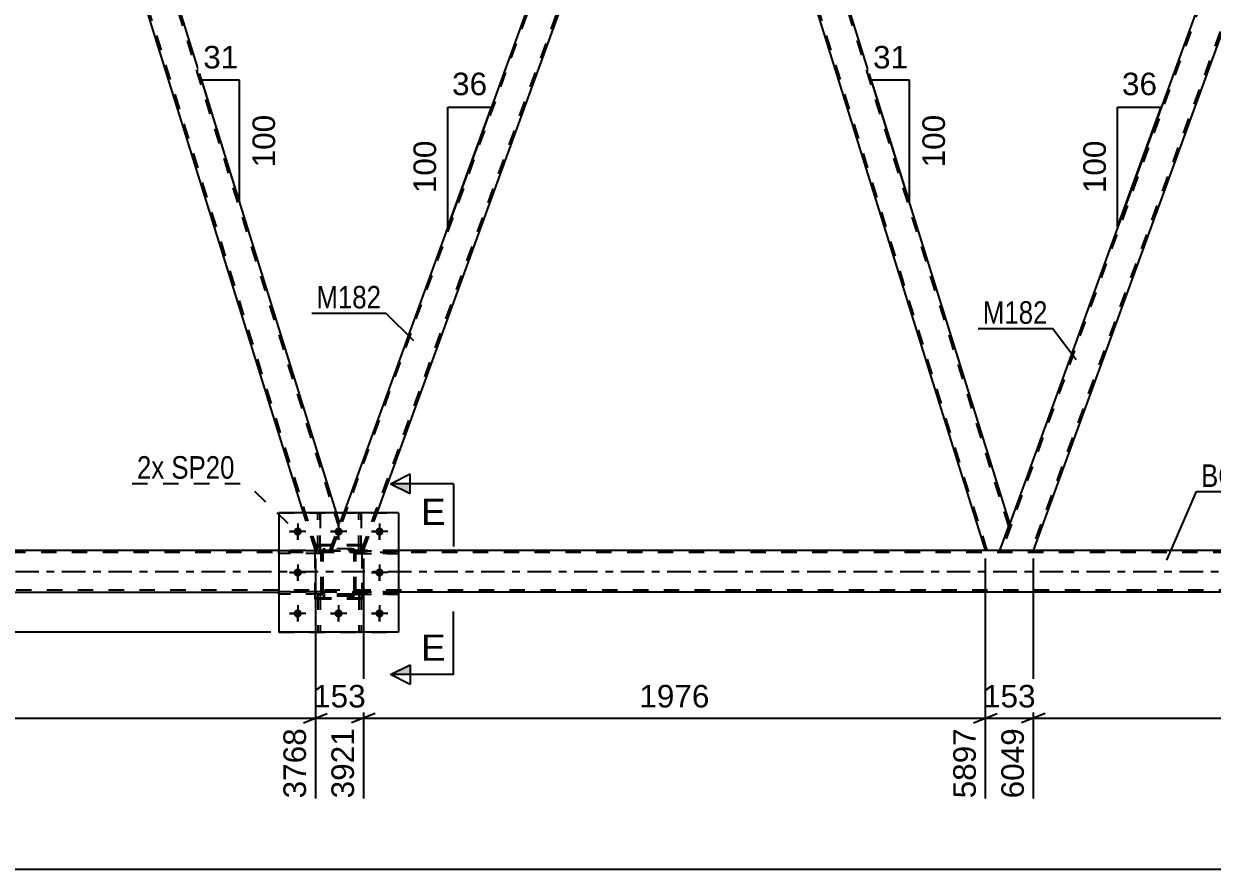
# Model space of a CAD drawing. Header units: millimetres. Extents: x 0 to 841, y 0 to 594.
# Drawn here: x 125.8 to 276.8, y 275.2 to 382.6 of the extents above; entities that cross this region are included whole.
import ezdxf

# ---------------------------------------------------------------- set-up
doc = ezdxf.new("R2010")
doc.units = ezdxf.units.MM
doc.linetypes.add('DXK_LINE_DOT2', pattern=[3.9198, 1.9599, -1.9599])
doc.linetypes.add('DXK_LINE_DOT3', pattern=[5.9187, 2.979, -0.9799, 0.9799, -0.9799])
doc.styles.add('Arial', font='ARIAL.TTF', dxfattribs={"height": 0.2})
doc.styles.add('Arial Narrow', font='ARIALN.TTF', dxfattribs={"height": 0.2})

# ---------------------------------------------------------------- blocks, each defined once
blk = doc.blocks.new('Part-717033707-2014 - 1868')
at = {"color": 2, "linetype": 'Continuous'}
for p, q in [((213.08, 436.87), (211.53, 432.62)), ((213.08, 436.87), (214.4, 436.87)), ((251.1, 319.12), (214.4, 436.87)), ((211.53, 432.62), (247.99, 315.65)), ((249.84, 315.65), (251.1, 319.12))]:
    blk.add_line(p, q, dxfattribs=at)
at = {"color": 7, "linetype": 'DXK_LINE_DOT2'}
for p, q in [((250.97, 318.74), (214.15, 436.87)), ((248.25, 315.65), (211.67, 432.99)), ((249.84, 315.65), (247.99, 315.65))]:
    blk.add_line(p, q, dxfattribs=at)
blk = doc.blocks.new('Part-717033707-1886 - 1868')
at = {"color": 7, "linetype": 'DXK_LINE_DOT2'}
for p, q in [((168.36, 310.11), (168.68, 310.11)), ((168.36, 310.11), (168.36, 305.27)), ((168.68, 310.11), (168.68, 305.27)), ((168.36, 309.51), (168.68, 309.51)), ((168.68, 305.27), (168.36, 305.27))]:
    blk.add_line(p, q, dxfattribs=at)
blk = doc.blocks.new('Part-717033707-2004 - 1868')
at = {"color": 2, "linetype": 'Continuous'}
for p, q in [((79.57, 315.65), (123.69, 436.87)), ((123.69, 436.87), (127.95, 436.87)), ((83.83, 315.65), (126.4, 432.62))]:
    blk.add_line(p, q, dxfattribs=at)
at = {"color": 7, "linetype": 'DXK_LINE_DOT2'}
for p, q in [((79.83, 315.65), (123.95, 436.87)), ((83.57, 315.65), (127.69, 436.87)), ((126.4, 432.62), (127.95, 436.87)), ((83.83, 315.65), (79.57, 315.65))]:
    blk.add_line(p, q, dxfattribs=at)
blk = doc.blocks.new('Part-717033707-1887 - 1868')
at = {"color": 7, "linetype": 'DXK_LINE_DOT2'}
for p, q in [((163.16, 310.11), (163.48, 310.11)), ((163.16, 310.11), (163.16, 305.27)), ((163.48, 310.11), (163.48, 305.27)), ((163.16, 309.51), (163.48, 309.51)), ((163.48, 305.27), (163.16, 305.27))]:
    blk.add_line(p, q, dxfattribs=at)
blk = doc.blocks.new('Part-717033707-1888 - 1868')
at = {"color": 7, "linetype": 'DXK_LINE_DOT2'}
for p, q in [((163.91, 315.83), (164.09, 315.87)), ((164.09, 315.87), (163.91, 315.83)), ((167.53, 315.87), (164.09, 315.87)), ((167.53, 315.87), (167.71, 315.83)), ((167.71, 315.83), (167.53, 315.87)), ((163.61, 315.39), (163.65, 315.57)), ((163.65, 315.57), (163.61, 315.39)), ((163.61, 310.35), (163.61, 315.39)), ((163.85, 315.39), (163.87, 315.48)), ((163.85, 310.35), (163.85, 315.39)), ((163.87, 315.48), (163.92, 315.56)), ((163.92, 315.56), (164, 315.61)), ((164, 315.61), (164.09, 315.63)), ((164.09, 315.63), (167.53, 315.63)), ((167.53, 315.63), (167.62, 315.61)), ((167.62, 315.61), (167.7, 315.56)), ((167.7, 315.56), (167.75, 315.48)), ((167.75, 315.48), (167.77, 315.39)), ((167.77, 310.35), (167.77, 315.39)), ((167.97, 315.57), (168.01, 315.39)), ((168.01, 315.39), (167.97, 315.57)), ((168.01, 310.35), (168.01, 315.39)), ((163.65, 310.17), (163.61, 310.35)), ((163.61, 310.35), (163.65, 310.17)), ((163.87, 310.26), (163.85, 310.35)), ((163.92, 310.18), (163.87, 310.26)), ((164.09, 309.87), (163.91, 309.91)), ((163.91, 309.91), (164.09, 309.87)), ((164, 310.13), (163.92, 310.18)), ((164.09, 310.11), (164, 310.13)), ((167.53, 310.11), (164.09, 310.11)), ((167.53, 309.87), (164.09, 309.87)), ((167.62, 310.13), (167.53, 310.11)), ((167.71, 309.91), (167.53, 309.87)), ((167.53, 309.87), (167.71, 309.91)), ((167.7, 310.18), (167.62, 310.13)), ((167.75, 310.26), (167.7, 310.18)), ((167.77, 310.35), (167.75, 310.26)), ((168.01, 310.35), (167.97, 310.17)), ((167.97, 310.17), (168.01, 310.35))]:
    blk.add_line(p, q, dxfattribs=at)
at = {"color": 7, "linetype": 'DXK_LINE_DOT3'}
blk.add_line((165.81, 312.87), (165.81, 312.87), dxfattribs=at)
at = {"color": 7, "linetype": 'DXK_LINE_DOT2'}
for centre, start, end in [((164.09, 315.39), 112.5, 157.5), ((164.09, 315.39), 112.5, 157.5), ((167.53, 315.39), 22.5, 67.5), ((167.53, 315.39), 22.5, 67.5), ((164.09, 310.35), 202.5, 247.5), ((164.09, 310.35), 202.5, 247.5), ((167.53, 310.35), 292.5, 337.5), ((167.53, 310.35), 292.5, 337.5)]:
    blk.add_arc(centre, 0.48, start, end, dxfattribs=at)
blk = doc.blocks.new('Part-717033707-1889 - 1868')
at = {"color": 7, "linetype": 'DXK_LINE_DOT2'}
for p, q in [((168.81, 316.27), (162.81, 316.27)), ((162.81, 309.47), (162.81, 316.27)), ((168.81, 309.47), (168.81, 316.27)), ((168.81, 309.47), (162.81, 309.47))]:
    blk.add_line(p, q, dxfattribs=at)
blk = doc.blocks.new('Bolt-717033707-1897 - 1868')
at = {"color": 1, "linetype": 'Continuous'}
for p, q in [((160.61, 319.11), (160.61, 318.42)), ((165.81, 319.11), (165.81, 318.42)), ((171.01, 319.11), (171.01, 318.42)), ((159.57, 318.07), (160.26, 318.07)), ((160.61, 317.03), (160.61, 317.72)), ((161.65, 318.07), (160.96, 318.07)), ((164.77, 318.07), (165.46, 318.07)), ((165.81, 317.03), (165.81, 317.72)), ((166.85, 318.07), (166.16, 318.07)), ((169.97, 318.07), (170.66, 318.07)), ((171.01, 317.03), (171.01, 317.72)), ((172.05, 318.07), (171.36, 318.07)), ((159.57, 312.87), (160.26, 312.87)), ((160.61, 313.91), (160.61, 313.22)), ((161.65, 312.87), (160.96, 312.87)), ((169.97, 312.87), (170.66, 312.87)), ((171.01, 313.91), (171.01, 313.22)), ((172.05, 312.87), (171.36, 312.87)), ((160.61, 311.83), (160.61, 312.52)), ((171.01, 311.83), (171.01, 312.52)), ((160.61, 308.71), (160.61, 308.02)), ((165.81, 308.71), (165.81, 308.02)), ((171.01, 308.71), (171.01, 308.02)), ((159.57, 307.67), (160.26, 307.67)), ((160.61, 306.63), (160.61, 307.32)), ((161.65, 307.67), (160.96, 307.67)), ((164.77, 307.67), (165.46, 307.67)), ((165.81, 306.63), (165.81, 307.32)), ((166.85, 307.67), (166.16, 307.67)), ((169.97, 307.67), (170.66, 307.67)), ((171.01, 306.63), (171.01, 307.32)), ((172.05, 307.67), (171.36, 307.67))]:
    blk.add_line(p, q, dxfattribs=at)
blk = doc.blocks.new('Part-717033707-1903 - 1868')
at = {"color": 7, "linetype": 'DXK_LINE_DOT2'}
for p, q in [((158.21, 320.47), (158.21, 305.27)), ((158.21, 320.47), (173.41, 320.47)), ((173.41, 320.47), (173.41, 305.27)), ((158.21, 305.27), (173.41, 305.27))]:
    blk.add_line(p, q, dxfattribs=at)
blk = doc.blocks.new('Part-717033707-2053 - 1868')
at = {"color": 7, "linetype": 'DXK_LINE_DOT2'}
for p, q in [((168.68, 310.11), (168.36, 310.11)), ((168.36, 310.11), (168.36, 305.27)), ((168.68, 310.11), (168.68, 305.27)), ((168.36, 309.51), (168.68, 309.51)), ((168.36, 305.27), (168.68, 305.27))]:
    blk.add_line(p, q, dxfattribs=at)
blk = doc.blocks.new('Part-717033707-1904 - 1868')
at = {"color": 7, "linetype": 'DXK_LINE_DOT2'}
for p, q in [((168.36, 315.63), (168.36, 320.47)), ((168.36, 320.47), (168.68, 320.47)), ((168.68, 320.47), (168.68, 315.63)), ((168.36, 316.23), (168.68, 316.23)), ((168.68, 315.63), (168.36, 315.63))]:
    blk.add_line(p, q, dxfattribs=at)
blk = doc.blocks.new('Part-717033707-1905 - 1868')
at = {"color": 7, "linetype": 'DXK_LINE_DOT2'}
for p, q in [((163.16, 315.63), (163.16, 320.47)), ((163.16, 320.47), (163.48, 320.47)), ((163.48, 320.47), (163.48, 315.63)), ((163.16, 316.23), (163.48, 316.23)), ((163.16, 315.67), (163.16, 315.63)), ((163.48, 315.63), (163.16, 315.63))]:
    blk.add_line(p, q, dxfattribs=at)
blk = doc.blocks.new('Part-717033707-1908 - 1868')
at = {"color": 7, "linetype": 'DXK_LINE_DOT2'}
for p, q in [((173.41, 315.63), (168.01, 315.63)), ((168.01, 315.63), (168.01, 315.31)), ((168.01, 315.31), (173.41, 315.31)), ((168.61, 315.31), (168.61, 315.63)), ((173.41, 315.31), (173.41, 315.63))]:
    blk.add_line(p, q, dxfattribs=at)
blk = doc.blocks.new('Part-717033707-1911 - 1868')
at = {"color": 7, "linetype": 'DXK_LINE_DOT2'}
for p, q in [((173.41, 310.43), (168.01, 310.43)), ((168.01, 310.43), (168.01, 310.11)), ((168.01, 310.11), (173.41, 310.11)), ((168.61, 310.11), (168.61, 310.43)), ((173.41, 310.11), (173.41, 310.43))]:
    blk.add_line(p, q, dxfattribs=at)
blk = doc.blocks.new('Part-717033707-1914 - 1868')
at = {"color": 7, "linetype": 'DXK_LINE_DOT2'}
for p, q in [((163.61, 315.63), (158.21, 315.63)), ((158.21, 315.63), (158.21, 315.31)), ((163.61, 315.31), (158.21, 315.31)), ((163.01, 315.31), (163.01, 315.63)), ((163.61, 315.31), (163.61, 315.63))]:
    blk.add_line(p, q, dxfattribs=at)
blk = doc.blocks.new('Part-717033707-1917 - 1868')
at = {"color": 7, "linetype": 'DXK_LINE_DOT2'}
for p, q in [((163.61, 310.43), (158.21, 310.43)), ((158.21, 310.43), (158.21, 310.11)), ((163.61, 310.11), (158.21, 310.11)), ((163.01, 310.11), (163.01, 310.43)), ((163.61, 310.11), (163.61, 310.43))]:
    blk.add_line(p, q, dxfattribs=at)
blk = doc.blocks.new('Part-717033707-2125 - 1868')
at = {"color": 7, "linetype": 'DXK_LINE_DOT2'}
for p, q in [((163.61, 315.63), (158.21, 315.63)), ((158.21, 315.31), (158.21, 315.63)), ((163.61, 315.31), (158.21, 315.31)), ((163.01, 315.31), (163.01, 315.63)), ((163.61, 315.63), (163.61, 315.31))]:
    blk.add_line(p, q, dxfattribs=at)
blk = doc.blocks.new('Part-717033707-1999 - 1868')
at = {"color": 2, "linetype": 'Continuous'}
for p, q in [((127.95, 436.87), (126.4, 432.62)), ((129.27, 436.87), (127.95, 436.87)), ((165.55, 320.47), (129.27, 436.87)), ((161.36, 320.47), (126.4, 432.62))]:
    blk.add_line(p, q, dxfattribs=at)
at = {"color": 7, "linetype": 'DXK_LINE_DOT2'}
for p, q in [((165.83, 318.74), (129.01, 436.87)), ((163.11, 315.65), (126.54, 432.99)), ((162.86, 315.65), (161.36, 320.47)), ((165.97, 319.12), (165.55, 320.47)), ((164.7, 315.65), (165.97, 319.12)), ((162.86, 315.65), (164.7, 315.65))]:
    blk.add_line(p, q, dxfattribs=at)
blk = doc.blocks.new('Part-717033707-1979 - 1868')
at = {"color": 7, "linetype": 'DXK_LINE_DOT2'}
for p, q in [((168.81, 316.41), (162.81, 316.41)), ((162.81, 309.61), (162.81, 316.41)), ((168.81, 309.61), (168.81, 316.41)), ((168.81, 309.61), (162.81, 309.61))]:
    blk.add_line(p, q, dxfattribs=at)
blk = doc.blocks.new('Part-717033707-1994 - 1868')
at = {"color": 7, "linetype": 'DXK_LINE_DOT2'}
for p, q in [((163.91, 315.83), (164.09, 315.87)), ((164.09, 315.87), (163.91, 315.83)), ((167.53, 315.87), (164.09, 315.87)), ((167.53, 315.87), (167.71, 315.83)), ((167.71, 315.83), (167.53, 315.87)), ((163.61, 315.39), (163.65, 315.57)), ((163.65, 315.57), (163.61, 315.39)), ((163.61, 310.35), (163.61, 315.39)), ((163.85, 315.39), (163.87, 315.48)), ((163.85, 310.35), (163.85, 315.39)), ((163.87, 315.48), (163.92, 315.56)), ((163.92, 315.56), (164, 315.61)), ((164, 315.61), (164.09, 315.63)), ((164.09, 315.63), (167.53, 315.63)), ((167.53, 315.63), (167.62, 315.61)), ((167.62, 315.61), (167.7, 315.56)), ((167.7, 315.56), (167.75, 315.48)), ((167.75, 315.48), (167.77, 315.39)), ((167.77, 310.35), (167.77, 315.39)), ((167.97, 315.57), (168.01, 315.39)), ((168.01, 315.39), (167.97, 315.57)), ((168.01, 310.35), (168.01, 315.39)), ((163.65, 310.17), (163.61, 310.35)), ((163.61, 310.35), (163.65, 310.17)), ((163.87, 310.26), (163.85, 310.35)), ((163.92, 310.18), (163.87, 310.26)), ((164.09, 309.87), (163.91, 309.91)), ((163.91, 309.91), (164.09, 309.87)), ((164, 310.13), (163.92, 310.18)), ((164.09, 310.11), (164, 310.13)), ((167.53, 310.11), (164.09, 310.11)), ((167.53, 309.87), (164.09, 309.87)), ((167.62, 310.13), (167.53, 310.11)), ((167.71, 309.91), (167.53, 309.87)), ((167.53, 309.87), (167.71, 309.91)), ((167.7, 310.18), (167.62, 310.13)), ((167.75, 310.26), (167.7, 310.18)), ((167.77, 310.35), (167.75, 310.26)), ((168.01, 310.35), (167.97, 310.17)), ((167.97, 310.17), (168.01, 310.35))]:
    blk.add_line(p, q, dxfattribs=at)
at = {"color": 7, "linetype": 'DXK_LINE_DOT3'}
blk.add_line((165.81, 312.87), (165.81, 312.87), dxfattribs=at)
at = {"color": 7, "linetype": 'DXK_LINE_DOT2'}
for centre, start, end in [((164.09, 315.39), 112.5, 157.5), ((164.09, 315.39), 112.5, 157.5), ((167.53, 315.39), 22.5, 67.5), ((167.53, 315.39), 22.5, 67.5), ((164.09, 310.35), 202.5, 247.5), ((164.09, 310.35), 202.5, 247.5), ((167.53, 310.35), 292.5, 337.5), ((167.53, 310.35), 292.5, 337.5)]:
    blk.add_arc(centre, 0.48, start, end, dxfattribs=at)
blk = doc.blocks.new('Part-717033707-2009 - 1868')
at = {"color": 7, "linetype": 'DXK_LINE_DOT2'}
for p, q in [((164.96, 315.65), (209.08, 436.87)), ((168.71, 315.65), (212.83, 436.87)), ((213.08, 436.87), (211.53, 432.62)), ((164.7, 315.65), (166.46, 320.47)), ((168.96, 315.65), (170.72, 320.47)), ((168.96, 315.65), (164.7, 315.65))]:
    blk.add_line(p, q, dxfattribs=at)
at = {"color": 2, "linetype": 'Continuous'}
for p, q in [((208.82, 436.87), (166.46, 320.47)), ((213.08, 436.87), (208.82, 436.87)), ((170.72, 320.47), (211.53, 432.62))]:
    blk.add_line(p, q, dxfattribs=at)
blk = doc.blocks.new('Part-717033707-2019 - 1868')
at = {"color": 7, "linetype": 'DXK_LINE_DOT2'}
for p, q in [((294.21, 436.87), (250.09, 315.65)), ((297.96, 436.87), (253.84, 315.65)), ((298.22, 436.87), (296.67, 432.62)), ((251.1, 319.12), (249.84, 315.65)), ((254.1, 315.65), (249.84, 315.65))]:
    blk.add_line(p, q, dxfattribs=at)
at = {"color": 2, "linetype": 'Continuous'}
for p, q in [((293.96, 436.87), (251.1, 319.12)), ((293.96, 436.87), (298.22, 436.87)), ((296.67, 432.62), (254.1, 315.65))]:
    blk.add_line(p, q, dxfattribs=at)
blk = doc.blocks.new('Part-717033707-2050 - 1868')
at = {"color": 2, "linetype": 'Continuous'}
for p, q in [((163.16, 320.47), (163.16, 320.47)), ((163.48, 320.47), (163.16, 320.47)), ((163.48, 320.47), (163.48, 320.47))]:
    blk.add_line(p, q, dxfattribs=at)
at = {"color": 7, "linetype": 'DXK_LINE_DOT2'}
for p, q in [((163.16, 315.63), (163.16, 320.47)), ((163.48, 315.63), (163.48, 320.47)), ((163.16, 316.23), (163.48, 316.23)), ((163.48, 315.63), (163.16, 315.63))]:
    blk.add_line(p, q, dxfattribs=at)
blk = doc.blocks.new('Part-717033707-2051 - 1868')
at = {"color": 2, "linetype": 'Continuous'}
for p, q in [((168.36, 320.47), (168.36, 320.47)), ((168.68, 320.47), (168.36, 320.47)), ((168.68, 320.47), (168.68, 320.47))]:
    blk.add_line(p, q, dxfattribs=at)
at = {"color": 7, "linetype": 'DXK_LINE_DOT2'}
for p, q in [((168.36, 315.63), (168.36, 320.47)), ((168.68, 315.63), (168.68, 320.47)), ((168.36, 316.23), (168.68, 316.23)), ((168.68, 315.63), (168.36, 315.63))]:
    blk.add_line(p, q, dxfattribs=at)
blk = doc.blocks.new('Part-717033707-2052 - 1868')
at = {"color": 7, "linetype": 'DXK_LINE_DOT2'}
for p, q in [((163.48, 310.11), (163.16, 310.11)), ((163.16, 310.11), (163.16, 305.27)), ((163.48, 310.11), (163.48, 305.27)), ((163.16, 309.51), (163.48, 309.51)), ((163.16, 305.27), (163.48, 305.27))]:
    blk.add_line(p, q, dxfattribs=at)
blk = doc.blocks.new('Part-717033707-2070 - 1868')
at = {"color": 2, "linetype": 'Continuous'}
for p, q in [((158.21, 315.65), (59.62, 315.65)), ((328.48, 315.65), (173.41, 315.65)), ((59.62, 310.37), (158.21, 310.37)), ((328.48, 310.37), (173.41, 310.37))]:
    blk.add_line(p, q, dxfattribs=at)
at = {"color": 7, "linetype": 'DXK_LINE_DOT2'}
for p, q in [((733.6, 315.41), (59.62, 315.41)), ((173.41, 315.65), (158.21, 315.65)), ((734.35, 310.61), (59.62, 310.61)), ((173.41, 310.37), (158.21, 310.37))]:
    blk.add_line(p, q, dxfattribs=at)
at = {"color": 7, "linetype": 'DXK_LINE_DOT3'}
blk.add_line((59.62, 313.01), (733.97, 313.01), dxfattribs=at)
blk = doc.blocks.new('Part-717033707-2122 - 1868')
at = {"color": 2, "linetype": 'Continuous'}
for p, q in [((173.41, 320.47), (158.21, 320.47)), ((158.21, 320.47), (158.21, 305.27)), ((173.41, 320.47), (173.41, 305.27)), ((173.41, 305.27), (158.21, 305.27))]:
    blk.add_line(p, q, dxfattribs=at)
blk = doc.blocks.new('Part-717033707-2123 - 1868')
at = {"color": 7, "linetype": 'DXK_LINE_DOT2'}
for p, q in [((168.01, 315.31), (168.01, 315.63)), ((168.01, 315.63), (173.41, 315.63)), ((173.41, 315.31), (168.01, 315.31)), ((168.61, 315.31), (168.61, 315.63)), ((173.41, 315.63), (173.41, 315.31))]:
    blk.add_line(p, q, dxfattribs=at)
blk = doc.blocks.new('Part-717033707-2124 - 1868')
at = {"color": 7, "linetype": 'DXK_LINE_DOT2'}
for p, q in [((168.01, 310.11), (168.01, 310.43)), ((168.01, 310.43), (173.41, 310.43)), ((173.41, 310.11), (168.01, 310.11)), ((168.61, 310.11), (168.61, 310.43)), ((173.41, 310.43), (173.41, 310.11))]:
    blk.add_line(p, q, dxfattribs=at)
blk = doc.blocks.new('Part-717033707-2126 - 1868')
at = {"color": 7, "linetype": 'DXK_LINE_DOT2'}
for p, q in [((163.61, 310.43), (158.21, 310.43)), ((158.21, 310.11), (158.21, 310.43)), ((163.61, 310.11), (158.21, 310.11)), ((163.01, 310.11), (163.01, 310.43)), ((163.61, 310.43), (163.61, 310.11))]:
    blk.add_line(p, q, dxfattribs=at)
blk = doc.blocks.new('Bolt-717033707-2127 - 1868')
at = {"linetype": 'Continuous'}
for points in [[(161.13, 318.07, -1), (160.09, 318.07, -1)], [(166.33, 318.07, -1), (165.29, 318.07, -1)], [(171.53, 318.07, -1), (170.49, 318.07, -1)], [(161.13, 312.87, -1), (160.09, 312.87, -1)], [(171.53, 312.87, -1), (170.49, 312.87, -1)], [(161.13, 307.67, -1), (160.09, 307.67, -1)], [(166.33, 307.67, -1), (165.29, 307.67, -1)], [(171.53, 307.67, -1), (170.49, 307.67, -1)]]:
    blk.add_hatch(color=1, dxfattribs=at).paths.add_polyline_path(points)
at = {"color": 1, "linetype": 'Continuous'}
for p, q in [((160.61, 319.11), (160.61, 317.03)), ((165.81, 319.11), (165.81, 317.03)), ((171.01, 319.11), (171.01, 317.03)), ((161.65, 318.07), (159.57, 318.07)), ((166.85, 318.07), (164.77, 318.07)), ((172.05, 318.07), (169.97, 318.07)), ((161.65, 312.87), (159.57, 312.87)), ((160.61, 313.91), (160.61, 311.83)), ((172.05, 312.87), (169.97, 312.87)), ((171.01, 313.91), (171.01, 311.83)), ((160.61, 308.71), (160.61, 306.63)), ((165.81, 308.71), (165.81, 306.63)), ((171.01, 308.71), (171.01, 306.63)), ((161.65, 307.67), (159.57, 307.67)), ((166.85, 307.67), (164.77, 307.67)), ((172.05, 307.67), (169.97, 307.67))]:
    blk.add_line(p, q, dxfattribs=at)
blk = doc.blocks.new('AngleDimension-717033707-49789 - 1868')
at = {"color": 7, "linetype": 'Continuous'}
for p, q in [((236.44, 366.14), (233.55, 375.44)), ((238.37, 375.44), (233.55, 375.44)), ((238.37, 359.97), (233.55, 375.44)), ((238.37, 359.97), (238.37, 375.44))]:
    blk.add_line(p, q, dxfattribs=at)
at = {"color": 0}
for points in [[(238.78, 376.34), (238.78, 380.54), (233.13, 380.54), (233.13, 376.34)], [(243.47, 371.64), (239.27, 371.64), (239.27, 363.77), (243.47, 363.77)]]:
    blk.add_wipeout(points, dxfattribs=at)
at = {"color": 3, "style": 'Arial'}
blk.add_text('31', height=2.865, dxfattribs=at).set_placement((233.73, 376.94))
blk.add_text('100', height=2.865, rotation=90.0002, dxfattribs=at).set_placement((242.87, 364.37))
blk = doc.blocks.new('StraightDimension-717033707-2193 - 1868')
at = {"color": 7, "linetype": 'Continuous'}
for p, q in [((15.38, 448.17), (14.18, 451.17)), ((71.06, 449.67), (11.93, 449.67)), ((14.78, 305.27), (14.78, 449.67)), ((14.18, 306.77), (15.38, 303.77)), ((157.21, 305.27), (11.93, 305.27))]:
    blk.add_line(p, q, dxfattribs=at)
at = {"color": 0}
blk.add_wipeout([(14.03, 381.72), (9.83, 381.72), (9.83, 373.21), (14.03, 373.21)], dxfattribs=at)
at = {"color": 3, "style": 'Arial Narrow'}
blk.add_text('3610', height=2.863, rotation=90.0002, dxfattribs=at).set_placement((13.43, 373.81))
blk = doc.blocks.new('StraightDimension-717033707-2600 - 1868')
at = {"color": 7, "linetype": 'Continuous'}
blk.add_line((50.36, 275.16), (782.26, 275.16), dxfattribs=at)
blk = doc.blocks.new('AngleDimension-717033707-49776 - 1868')
at = {"color": 7, "linetype": 'Continuous'}
for p, q in [((151.31, 366.14), (148.41, 375.44)), ((153.23, 375.44), (148.41, 375.44)), ((153.23, 359.97), (148.41, 375.44)), ((153.23, 359.97), (153.23, 375.44))]:
    blk.add_line(p, q, dxfattribs=at)
at = {"color": 0}
for points in [[(153.65, 376.34), (153.65, 380.54), (148, 380.54), (148, 376.34)], [(158.33, 371.64), (154.13, 371.64), (154.13, 363.77), (158.33, 363.77)]]:
    blk.add_wipeout(points, dxfattribs=at)
at = {"color": 3, "style": 'Arial'}
blk.add_text('31', height=2.865, dxfattribs=at).set_placement((148.6, 376.94))
blk.add_text('100', height=2.865, rotation=90.0002, dxfattribs=at).set_placement((157.73, 364.37))
blk = doc.blocks.new('StraightDimension-717033707-49486 - 1868')
at = {"color": 7, "linetype": 'Continuous'}
for p, q in [((254.1, 314.65), (254.1, 284.17)), ((333.13, 314.65), (333.13, 284.17)), ((255.6, 294.97), (252.6, 293.77)), ((331.63, 293.77), (334.63, 294.97)), ((254.1, 294.37), (333.13, 294.37))]:
    blk.add_line(p, q, dxfattribs=at)
at = {"color": 0}
blk.add_wipeout([(298.66, 295.12), (298.66, 299.32), (288.56, 299.32), (288.56, 295.12)], dxfattribs=at)
at = {"color": 0, "linetype": 'Continuous'}
blk.add_wipeout([(332.53, 293.67), (328.33, 293.67), (328.33, 283.57), (332.53, 283.57)], dxfattribs=at)
at = {"color": 3, "style": 'Arial'}
blk.add_text('1976', height=2.865, dxfattribs=at).set_placement((289.16, 295.72))
at = {"color": 3, "linetype": 'Continuous', "style": 'Arial'}
blk.add_text('8025', height=2.865, rotation=90.0002, dxfattribs=at).set_placement((331.93, 284.17))
blk = doc.blocks.new('StraightDimension-717033707-49487 - 1868')
at = {"color": 7, "linetype": 'Continuous'}
for p, q in [((247.99, 314.65), (247.99, 284.17)), ((254.1, 314.65), (254.1, 284.17)), ((246.49, 293.77), (249.49, 294.97)), ((255.6, 294.97), (252.6, 293.77)), ((247.99, 294.37), (254.1, 294.37))]:
    blk.add_line(p, q, dxfattribs=at)
at = {"color": 0}
blk.add_wipeout([(254.98, 295.12), (254.98, 299.32), (247.11, 299.32), (247.11, 295.12)], dxfattribs=at)
at = {"color": 0, "linetype": 'Continuous'}
blk.add_wipeout([(253.5, 293.67), (249.3, 293.67), (249.3, 283.57), (253.5, 283.57)], dxfattribs=at)
at = {"color": 3, "style": 'Arial'}
blk.add_text('153', height=2.865, dxfattribs=at).set_placement((247.71, 295.72))
at = {"color": 3, "linetype": 'Continuous', "style": 'Arial'}
blk.add_text('6049', height=2.865, rotation=90.0002, dxfattribs=at).set_placement((252.9, 284.17))
blk = doc.blocks.new('StraightDimension-717033707-49488 - 1868')
at = {"color": 7, "linetype": 'Continuous'}
for p, q in [((168.96, 314.65), (168.96, 284.17)), ((247.99, 314.65), (247.99, 284.17)), ((170.46, 294.97), (167.46, 293.77)), ((246.49, 293.77), (249.49, 294.97)), ((168.96, 294.37), (247.99, 294.37))]:
    blk.add_line(p, q, dxfattribs=at)
at = {"color": 0}
blk.add_wipeout([(213.52, 295.12), (213.52, 299.32), (203.43, 299.32), (203.43, 295.12)], dxfattribs=at)
at = {"color": 0, "linetype": 'Continuous'}
blk.add_wipeout([(247.39, 293.67), (243.19, 293.67), (243.19, 283.57), (247.39, 283.57)], dxfattribs=at)
at = {"color": 3, "style": 'Arial'}
blk.add_text('1976', height=2.865, dxfattribs=at).set_placement((204.03, 295.72))
at = {"color": 3, "linetype": 'Continuous', "style": 'Arial'}
blk.add_text('5897', height=2.865, rotation=90.0002, dxfattribs=at).set_placement((246.79, 284.17))
blk = doc.blocks.new('StraightDimension-717033707-49489 - 1868')
at = {"color": 7, "linetype": 'Continuous'}
for p, q in [((162.86, 314.65), (162.86, 284.17)), ((168.96, 314.65), (168.96, 284.17)), ((161.36, 293.77), (164.36, 294.97)), ((170.46, 294.97), (167.46, 293.77)), ((162.86, 294.37), (168.96, 294.37))]:
    blk.add_line(p, q, dxfattribs=at)
at = {"color": 0}
blk.add_wipeout([(169.85, 295.12), (169.85, 299.32), (161.97, 299.32), (161.97, 295.12)], dxfattribs=at)
at = {"color": 0, "linetype": 'Continuous'}
blk.add_wipeout([(168.36, 293.67), (164.16, 293.67), (164.16, 283.57), (168.36, 283.57)], dxfattribs=at)
at = {"color": 3, "style": 'Arial'}
blk.add_text('153', height=2.865, dxfattribs=at).set_placement((162.57, 295.72))
at = {"color": 3, "linetype": 'Continuous', "style": 'Arial'}
blk.add_text('3921', height=2.865, rotation=90.0002, dxfattribs=at).set_placement((167.76, 284.17))
blk = doc.blocks.new('StraightDimension-717033707-49490 - 1868')
at = {"color": 7, "linetype": 'Continuous'}
for p, q in [((162.86, 314.65), (162.86, 284.17)), ((51, 309.37), (51, 290.84)), ((52.5, 294.97), (49.5, 293.77)), ((161.36, 293.77), (164.36, 294.97)), ((51, 294.37), (162.86, 294.37))]:
    blk.add_line(p, q, dxfattribs=at)
at = {"color": 0}
blk.add_wipeout([(111.98, 295.12), (111.98, 299.32), (101.88, 299.32), (101.88, 295.12)], dxfattribs=at)
at = {"color": 0, "linetype": 'Continuous'}
for points in [[(50.4, 293.67), (46.2, 293.67), (46.2, 290.24), (50.4, 290.24)], [(162.26, 293.67), (158.06, 293.67), (158.06, 283.57), (162.26, 283.57)]]:
    blk.add_wipeout(points, dxfattribs=at)
at = {"color": 3, "style": 'Arial'}
blk.add_text('3768', height=2.865, dxfattribs=at).set_placement((102.48, 295.72))
at = {"color": 3, "linetype": 'Continuous', "style": 'Arial'}
for s, height, p in [('0', 2.87, (49.8, 290.84)), ('3768', 2.865, (161.66, 284.17))]:
    blk.add_text(s, height=height, rotation=90.0002, dxfattribs=at).set_placement(p)
blk = doc.blocks.new('AngleDimension-717033707-49791 - 1868')
at = {"color": 7, "linetype": 'Continuous'}
for p, q in [((179.69, 372.04), (185.23, 372.04)), ((179.69, 356.81), (185.23, 372.04)), ((179.69, 356.81), (179.69, 372.04)), ((185.26, 372.13), (185.23, 372.04))]:
    blk.add_line(p, q, dxfattribs=at)
at = {"color": 0}
for points in [[(185.28, 372.94), (185.28, 377.14), (179.63, 377.14), (179.63, 372.94)], [(178.79, 368.36), (174.59, 368.36), (174.59, 360.49), (178.79, 360.49)]]:
    blk.add_wipeout(points, dxfattribs=at)
at = {"color": 3, "style": 'Arial'}
blk.add_text('36', height=2.865, dxfattribs=at).set_placement((180.23, 373.54))
blk.add_text('100', height=2.865, rotation=90.0002, dxfattribs=at).set_placement((178.19, 361.09))
blk = doc.blocks.new('AngleDimension-717033707-49819 - 1868')
at = {"color": 7, "linetype": 'Continuous'}
for p, q in [((264.82, 372.04), (270.36, 372.04)), ((264.82, 356.81), (270.36, 372.04)), ((264.82, 356.81), (264.82, 372.04)), ((270.4, 372.13), (270.36, 372.04))]:
    blk.add_line(p, q, dxfattribs=at)
at = {"color": 0}
for points in [[(270.42, 372.94), (270.42, 377.14), (264.77, 377.14), (264.77, 372.94)], [(263.92, 368.36), (259.72, 368.36), (259.72, 360.49), (263.92, 360.49)]]:
    blk.add_wipeout(points, dxfattribs=at)
at = {"color": 3, "style": 'Arial'}
blk.add_text('36', height=2.865, dxfattribs=at).set_placement((265.37, 373.54))
blk.add_text('100', height=2.865, rotation=90.0002, dxfattribs=at).set_placement((263.32, 361.09))
blk = doc.blocks.new('Mark-717033707-2005 - 1868')
at = {"color": 0}
blk.add_wipeout([(171.21, 346.44), (171.21, 349.44), (162.99, 349.44), (162.99, 346.44)], dxfattribs=at)
blk.add_wipeout([(171.21, 346.44), (171.21, 349.44), (162.99, 349.44), (162.99, 346.44)], dxfattribs=at)
at = {"color": 30, "linetype": 'Continuous'}
for p in [(162.39, 345.84), (175.35, 342.3)]:
    blk.add_line(p, (171.81, 345.84), dxfattribs=at)
at = {"color": 3, "style": 'Arial Narrow'}
blk.add_text('M182', height=2.863, dxfattribs=at).set_placement((162.99, 346.44))
blk = doc.blocks.new('Mark-717033707-2015 - 1868')
at = {"color": 0}
blk.add_wipeout([(255.92, 344.49), (255.92, 347.49), (247.69, 347.49), (247.69, 344.49)], dxfattribs=at)
blk.add_wipeout([(255.92, 344.49), (255.92, 347.49), (247.69, 347.49), (247.69, 344.49)], dxfattribs=at)
at = {"color": 30, "linetype": 'Continuous'}
for p in [(247.09, 343.89), (259.53, 339.9)]:
    blk.add_line(p, (256.52, 343.89), dxfattribs=at)
at = {"color": 3, "style": 'Arial Narrow'}
blk.add_text('M182', height=2.863, dxfattribs=at).set_placement((247.69, 344.49))
blk = doc.blocks.new('Mark-717033707-2066 - 1868')
at = {"color": 0}
blk.add_wipeout([(285.47, 323.75), (285.47, 326.75), (275.42, 326.75), (275.42, 323.75)], dxfattribs=at)
blk.add_wipeout([(285.47, 323.75), (285.47, 326.75), (275.42, 326.75), (275.42, 323.75)], dxfattribs=at)
at = {"color": 30, "linetype": 'Continuous'}
for p, q in [((271.09, 314.44), (274.82, 323.15)), ((274.82, 323.15), (286.07, 323.15))]:
    blk.add_line(p, q, dxfattribs=at)
at = {"color": 3, "style": 'Arial Narrow'}
blk.add_text('BC131', height=2.863, dxfattribs=at).set_placement((275.42, 323.75))
blk = doc.blocks.new('SectionMark-717033707-3222 - 1868')
at = {"linetype": 'Continuous'}
for points in [[(174.91, 324.16), (174.91, 322.91), (172.41, 324.16)], [(174.91, 301.15), (174.91, 299.9), (172.41, 299.9)]]:
    blk.add_hatch(color=6, dxfattribs=at).paths.add_polyline_path(points)
at = {"color": 6, "linetype": 'Continuous'}
for p, q in [((172.41, 324.16), (174.91, 325.41)), ((174.91, 322.91), (174.91, 325.41)), ((180.41, 324.16), (172.41, 324.16)), ((172.41, 324.16), (174.91, 322.91)), ((180.41, 324.16), (180.41, 316.16)), ((180.41, 299.9), (180.41, 307.9)), ((172.41, 299.9), (174.91, 301.15)), ((174.91, 301.15), (174.91, 298.65)), ((180.41, 299.9), (172.41, 299.9)), ((174.91, 298.65), (172.41, 299.9))]:
    blk.add_line(p, q, dxfattribs=at)
at = {"color": 0, "linetype": 'Continuous'}
for points in [[(179.41, 318.91), (179.41, 322.41), (176.3, 322.41), (176.3, 318.91)], [(179.41, 301.65), (179.41, 305.15), (176.3, 305.15), (176.3, 301.65)]]:
    blk.add_wipeout(points, dxfattribs=at)
at = {"color": 3, "linetype": 'Continuous', "style": 'Arial'}
for p in [(176.3, 318.91), (176.3, 301.65)]:
    blk.add_text('E', height=3.34, dxfattribs=at).set_placement(p)
blk = doc.blocks.new('MarkSet-717033707-51666 - 1868')
at = {"color": 30, "linetype": 'DXK_LINE_DOT2'}
blk.add_line((159.41, 319.11), (154.09, 324.2), dxfattribs=at)
at = {"color": 0}
for points in [[(143.65, 324.8), (143.65, 327.8), (140.18, 327.8), (140.18, 324.8)], [(152.59, 324.8), (152.59, 327.8), (144.55, 327.8), (144.55, 324.8)]]:
    blk.add_wipeout(points, dxfattribs=at)
for points in [[(143.65, 324.8), (143.65, 327.8), (140.18, 327.8), (140.18, 324.8)], [(152.59, 324.8), (152.59, 327.8), (144.55, 327.8), (144.55, 324.8)]]:
    blk.add_wipeout(points, dxfattribs=at)
at = {"color": 30, "linetype": 'DXK_LINE_DOT2'}
blk.add_line((139.58, 324.2), (154.09, 324.2), dxfattribs=at)
at = {"color": 3, "style": 'Arial Narrow'}
for s, p in [('2x', (140.18, 324.8)), ('SP20', (144.55, 324.8))]:
    blk.add_text(s, height=2.863, dxfattribs=at).set_placement(p)

msp = doc.modelspace()

# ---------------------------------------------------------------- block references
for name in ['Part-717033707-2004 - 1868', 'Part-717033707-1999 - 1868', 'Part-717033707-2009 - 1868', 'Part-717033707-2014 - 1868', 'Part-717033707-2019 - 1868', 'Part-717033707-1903 - 1868', 'Part-717033707-2122 - 1868', 'Part-717033707-1905 - 1868', 'Part-717033707-2050 - 1868', 'Part-717033707-1904 - 1868', 'Part-717033707-2051 - 1868', 'Bolt-717033707-1897 - 1868', 'Bolt-717033707-2127 - 1868', 'Part-717033707-1979 - 1868', 'Part-717033707-1889 - 1868', 'Part-717033707-1888 - 1868', 'Part-717033707-1994 - 1868', 'Part-717033707-2070 - 1868', 'Part-717033707-1914 - 1868', 'Part-717033707-2125 - 1868', 'Part-717033707-1908 - 1868', 'Part-717033707-2123 - 1868', 'Part-717033707-1917 - 1868', 'Part-717033707-2126 - 1868', 'Part-717033707-1887 - 1868', 'Part-717033707-2052 - 1868', 'Part-717033707-1911 - 1868', 'Part-717033707-2124 - 1868', 'Part-717033707-1886 - 1868', 'Part-717033707-2053 - 1868']:
    msp.add_blockref(name, (0, 0))

# ---------------------------------------------------------------- next in the draw order: block references
for name in ['StraightDimension-717033707-2193 - 1868', 'AngleDimension-717033707-49789 - 1868']:
    msp.add_blockref(name, (0, 0))

# ---------------------------------------------------------------- next in the draw order: block references
msp.add_blockref('StraightDimension-717033707-2600 - 1868', (0, 0))

# ---------------------------------------------------------------- next in the draw order: block references
for name in ['AngleDimension-717033707-49776 - 1868', 'AngleDimension-717033707-49791 - 1868', 'AngleDimension-717033707-49819 - 1868', 'Mark-717033707-2005 - 1868', 'Mark-717033707-2015 - 1868', 'MarkSet-717033707-51666 - 1868', 'StraightDimension-717033707-49486 - 1868']:
    msp.add_blockref(name, (0, 0))

# ---------------------------------------------------------------- next in the draw order: block references
for name in ['Mark-717033707-2066 - 1868', 'StraightDimension-717033707-49487 - 1868']:
    msp.add_blockref(name, (0, 0))

# ---------------------------------------------------------------- next in the draw order: block references
msp.add_blockref('StraightDimension-717033707-49488 - 1868', (0, 0))

# ---------------------------------------------------------------- next in the draw order: block references
for name in ['SectionMark-717033707-3222 - 1868', 'StraightDimension-717033707-49489 - 1868']:
    msp.add_blockref(name, (0, 0))

# ---------------------------------------------------------------- next in the draw order: block references
msp.add_blockref('StraightDimension-717033707-49490 - 1868', (0, 0))

doc.saveas('drawing.dxf')
